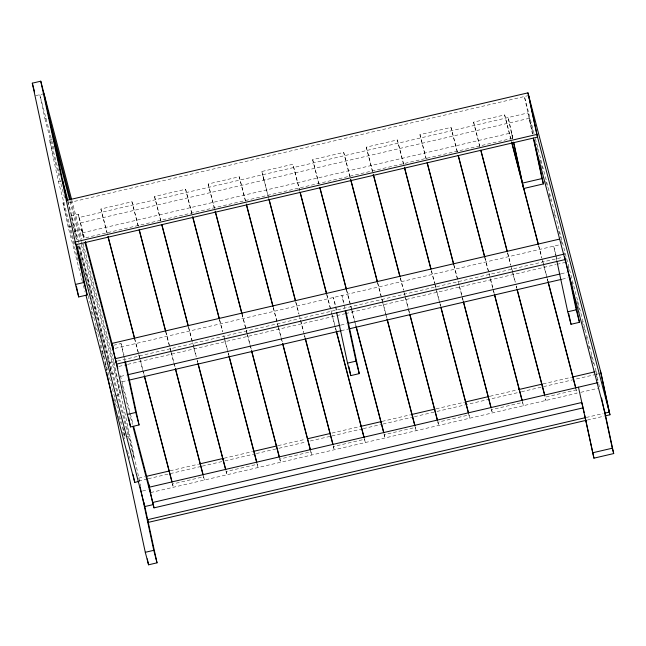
<?xml version="1.0" encoding="UTF-8"?>
<svg xmlns="http://www.w3.org/2000/svg" width="646" height="646" viewBox="0 0 646 646"><rect width="100%" height="100%" fill="white"/><g stroke="black" fill="none" stroke-linecap="round" stroke-linejoin="round"><path stroke-width="0.48" stroke-dasharray="3.23 2.42" d="M35.562 95.673L44.033 93.694M54.03 149.266L39.794 94.687L44.954 118.751L49.185 117.766M74.702 244.026L58.439 181.647L49.524 140.077L52.068 139.488M58.439 181.647L62.67 180.662M82.397 281.624L68.169 227.045L63.009 202.973L65.553 202.384M68.993 202.65L528.638 95.535M70.785 216.014L78.311 214.262L84.65 238.568M107.058 233.19L100.897 208.997L131.954 201.762L138.317 226.14M160.701 220.69L154.539 196.497L185.596 189.254L191.959 213.64M214.343 208.19L208.182 183.997L239.238 176.754L245.601 201.14M268.744 198.605L261.832 171.497L292.888 164.254L299.494 189.609M318.801 183.844L312.648 159.651L343.704 152.416L350.059 176.794M372.443 171.343L366.29 147.151L397.347 139.916L403.702 164.294M426.085 158.843L419.932 134.651L450.989 127.415L457.344 151.794M479.736 146.343L473.575 122.151L504.631 114.915L510.986 139.294M78.311 214.262L79.014 217.54L527.919 112.929L533.378 133.843M79.014 217.54L80.411 222.894L529.316 118.283L532.635 133.77M68.169 227.045L71.561 226.253M74.064 231.325L81.598 229.572L83.754 237.849M82.3 232.859L511.446 132.85L512.843 138.204L83.697 238.213L81.598 229.572M113.478 345.295L121.004 343.535L124.016 355.074M115.125 348.356L559.323 244.842M109.166 362.656L113.874 361.558L140.675 486.591M117.443 361.074L562.585 257.342M118.88 366.419L126.737 364.594M127.714 364.36L344.706 313.795M345.642 313.576L556.004 264.553M556.981 264.327L564.838 262.494M116.11 395.441L120.35 394.456L115.771 373.122L111.54 374.107L106.38 350.043L79.183 245.755M120.721 376.384L126.374 375.076M340.943 325.067L346.587 323.751M561.164 273.751L566.808 272.434M122.159 381.738L128.053 380.365M341.209 330.687L348.089 329.089M562.23 279.185L568.125 277.812M125.873 436.809L129.257 436.018L133.827 457.352L131.291 457.941M138.737 478.113L144.623 476.74M170.14 470.789L198.605 464.159M224.13 458.208L252.586 451.578M278.111 445.635L305.59 439.232M332.092 433.054L360.557 426.417M382.149 421.386L410.614 414.756M436.131 408.805L464.595 402.175M490.112 396.224L517.591 389.821M543.108 383.877L571.573 377.24M535.34 138.454L596.113 371.523L597.808 371.127M147.296 478.961L139.431 480.785L138.971 479.001M148.273 478.726L201.31 466.372M202.295 466.137L223.904 461.107M224.881 460.881L255.331 453.783M256.309 453.557L277.917 448.518M278.902 448.292L306.398 441.88M310.33 440.968L330.954 436.155M331.939 435.929L362.382 428.831M363.367 428.605L382.028 424.26M383.005 424.026L413.456 416.936M414.433 416.702L436.042 411.672M437.027 411.437L520.506 391.985M521.492 391.759L595.152 374.591M596.137 374.365L600.061 373.445M142.491 491.017L148.136 489.7M150.72 492.543L577.039 393.196L576.337 389.918L545.281 397.153L545.983 400.431L544.586 395.077M580.811 392.316L597.744 388.375M586.205 417.478L603.138 413.529M587.367 420.045L604.067 416.153M534.064 133.577L524.407 96.52L532.49 134.215M535.405 141.619L537.94 151.334M540.217 160.087L542.503 168.832M545.797 181.469L547.315 187.308M549.092 194.107L550.86 200.914M553.905 212.574L555.172 217.436M558.725 231.05L560.494 237.849M561.212 240.611L562.149 244.18M564.402 252.836L564.903 254.758M568.068 266.903L568.827 269.818M572.122 282.455L573.648 288.286M576.943 300.923L579.987 312.583M582.264 321.337L584.8 331.059M586.318 336.889L587.335 340.773M588.603 345.634L589.612 349.526M591.138 355.357L593.674 365.079M595.951 373.824L597.728 380.631M555.931 254.807L553.679 246.158L555.931 256.68M556.182 255.768L556.933 258.658M538.707 245.585L541.76 257.286M542.777 261.194L543.795 265.094M544.045 266.063L547.097 277.772M547.356 278.741L547.856 280.695M510.792 139.1L504.631 114.915M538.627 245.876L541.816 258.101M542.067 259.062L542.818 261.945M543.286 263.73L547 277.998M547.259 278.967L547.768 280.913M575.643 387.842L577.039 393.196M473.575 122.151L479.93 146.529M507.651 252.82L510.703 264.529M511.721 268.429L512.738 272.329M512.989 273.306L516.041 285.007M516.299 285.984L516.8 287.93M507.57 253.111L510.76 265.336M511.01 266.297L511.761 269.18M512.23 270.965L515.185 282.318M516.202 286.202L516.711 288.148M484.807 257.116L490.152 277.594M490.403 278.563L494.214 293.195M457.142 151.6L450.989 127.415M484.75 257.479L489.175 274.445M490.572 279.807L494.125 293.413M522 400.342L523.397 405.696L522.695 402.418L491.638 409.653L492.341 412.931L490.944 407.578M419.932 134.651L426.287 159.029M454.009 265.328L459.096 284.829M459.346 285.807L463.416 301.407M453.694 264.715L458.119 281.68M459.516 287.042L463.319 301.617M431.423 270.585L434.984 284.24M435.234 285.217L436.502 290.094M436.761 291.063L439.813 302.772M440.063 303.741L440.572 305.695M403.5 164.108L397.347 139.916M431.342 270.876L434.532 283.101M434.782 284.062L435.533 286.945M436.002 288.73L439.716 302.998M439.974 303.967L440.483 305.913M468.358 412.842L469.755 418.196L469.053 414.918L437.996 422.153L438.699 425.439L437.302 420.078M366.29 147.151L372.645 171.529M400.367 277.828L403.419 289.529M404.436 293.429L405.454 297.33M405.704 298.307L409.516 312.93M400.286 278.111L403.475 290.337M403.726 291.298L408.409 309.264M408.66 310.233L409.427 313.149M377.781 283.085L386.93 318.195M349.857 176.608L343.704 152.416M377.466 282.48L382.359 301.23M382.585 302.126L386.833 318.413M414.716 425.343L416.113 430.696L415.41 427.418L384.354 434.653L385.056 437.94L383.659 432.578M312.648 159.651L319.003 184.029M346.724 290.329L351.804 309.83M352.062 310.807L355.114 322.507M355.365 323.485L356.132 326.408M346.409 289.723L351.303 308.473M351.529 309.361L356.035 326.626M343.93 303.192L341.928 295.497L343.777 304.113M336.719 309.975L333.457 297.475L336.534 311.832M326.957 294.931L330.776 309.563M331.027 310.532L332.044 314.432M332.294 315.41L335.347 327.11M335.605 328.087L336.114 330.041M299.801 191.361L292.888 164.254M326.65 294.326L330.566 309.369M331.535 313.076L335.258 327.336M335.508 328.313L336.017 330.259M363.9 437.189L365.297 442.542L364.594 439.264L333.538 446.499L334.24 449.777L332.843 444.424M261.832 171.497L268.05 195.35M295.965 302.425L299.017 314.109M299.268 315.078L303.588 331.632M304.597 335.524L305.106 337.47M295.593 301.561L298.759 313.722M300.479 320.311L304.201 334.58M304.452 335.549L304.96 337.495M273.315 307.431L278.402 326.933M278.652 327.91L282.722 343.519M245.399 200.946L239.238 176.754M273.242 307.722L277.893 325.576M278.127 326.472L282.375 342.76M310.258 449.689L311.655 455.042L310.952 451.764L279.896 458.999L280.598 462.278L279.201 456.924M208.182 183.997L214.545 208.375M242.008 313.698L247.345 334.176M247.596 335.153L251.415 349.777M241.951 314.061L246.837 332.811M247.071 333.707L251.318 349.995M219.672 319.931L222.725 331.632M223.742 335.54L224.76 339.441M225.01 340.41L228.062 352.118M228.321 353.087L228.829 355.042M191.757 213.446L185.596 189.254M219.365 319.326L222.531 331.487M224.251 338.076L227.973 352.345M228.224 353.314L228.732 355.26M256.615 462.189L258.012 467.543L257.31 464.264L226.253 471.499L226.956 474.778L225.559 469.424M154.539 196.497L160.902 220.875M188.616 327.167L192.427 341.799M192.686 342.776L193.703 346.676M193.953 347.653L197.006 359.354M197.264 360.331L197.773 362.277M188.535 327.457L192.225 341.605M193.194 345.311L196.158 356.665M197.167 360.549L197.676 362.495M165.772 331.463L171.117 351.941M171.368 352.91L175.187 367.542M138.115 225.947L131.954 201.762M165.723 331.826L170.609 350.576M170.843 351.472L175.09 367.76M202.973 474.689L204.37 480.043L203.66 476.764L172.603 483.999L173.314 487.278L171.917 481.924M100.897 208.997L107.26 233.376M134.715 338.698L144.381 375.754M134.433 338.173L139.552 357.811M139.786 358.708L144.284 375.964M120.374 375.576L133.1 424.374M121.997 384.515L132.39 424.374M71.714 199.864L81.872 238.826M83.14 243.704L113.874 361.558M70.794 200.607L81.21 240.57M81.461 241.547L115.771 373.122M70.026 201.471L79.934 239.48M81.21 244.358L120.35 394.456M68.008 201.124L79.442 244.987M79.7 245.965L129.257 436.018M67.749 201.899L77.665 239.908M71.06 216.612L77.157 240.005M78.683 245.851L133.827 457.352M44.954 118.751L59.69 175.276M72.659 224.986L76.721 240.578M78.247 246.433L79.773 252.279M80.023 253.256L83.326 265.926M84.852 271.772L88.663 286.388M88.922 287.365L92.225 300.035M93.751 305.881L97.053 318.559M98.58 324.405L102.391 339.021M102.641 339.998L105.944 352.668M107.47 358.514L110.773 371.184M49.524 140.077L64.519 197.587M88.171 295.682L125.025 437.011L122.538 425.407M63.009 202.973L78.255 261.452M91.223 311.162L93 317.985M95.285 326.755L97.061 333.578M100.114 345.279L101.89 352.102M104.943 363.795L106.719 370.618M113.841 397.912L115.618 404.735M118.67 416.428L120.447 423.251M122.732 432.021L124.516 438.844M127.561 450.537L129.596 458.337M83.415 285.524L85.199 292.347M596.113 371.523L598.592 383.11M598.802 384.071L599.423 386.97M556.141 257.641L556.957 261.469M512.843 138.204L508.16 117.532L512.706 138.753M343.979 305.074L344.803 308.901M263.229 176.851L263.931 180.129M124.621 357.682L124.969 359.321M121.004 343.535L124.993 362.131M80.411 222.894L83.697 238.213M106.881 370.441L102.149 351.028L103.626 357.941"/><path stroke-width="0.97" d="M76.317 244.293L87.178 294.972L78.707 296.942L75.445 284.442L32.3 83.172L40.771 81.194L71.456 198.895M66.328 200.43L527.943 92.854L601.046 373.218L609.953 414.78L605.044 415.927M609.953 414.78L536.85 134.425L75.243 241.992L75.937 244.672L537.553 137.097L528.638 95.535M75.445 284.442L83.915 282.464L87.178 294.972M522.226 183.165L541.994 178.562L543.391 183.916L523.623 188.527L513.554 142.693M556.957 261.469L567.745 311.784L571.007 324.284L579.478 322.314L576.216 309.814L565.428 259.498L116.522 364.11L111.847 343.438L559.767 239.052M115.125 358.748L564.031 254.136M128.255 374.632L339.998 325.285M348.469 323.315L560.219 273.969M129.038 380.131L341.209 330.687M349.074 328.854L561.245 279.411M127.31 414.425L135.781 412.447L139.043 424.947L130.573 426.925L127.31 414.425L115.82 360.823M347.532 363.109L356.003 361.13L359.257 373.63L350.786 375.609L347.532 363.109L336.744 312.785M567.745 311.784L576.216 309.814M146.585 476.28L169.163 471.023M199.59 463.933L223.145 458.442M253.571 451.352L277.126 445.861M307.553 438.771L330.13 433.506M360.557 426.417L381.164 421.612M411.591 414.522L435.146 409.039M465.572 401.949L489.127 396.458M518.577 389.595L542.131 384.104M572.558 377.014L595.127 371.757M85.958 295.27L134.756 482.4L138.987 481.415M597.292 382.795L149.331 487.189L150.72 492.543L150.373 490.903M148.62 483.902L152.609 502.499L581.755 402.498L582.918 406.964M584.202 412.778L583.152 407.852L154.006 507.861L153.304 504.574L144.833 506.553L76.446 244.293M585.26 417.696L147.651 519.675L148.346 522.356L586.382 420.28M145.293 552.306L153.764 550.327L157.026 562.827L148.556 564.806L145.293 552.306L106.8 372.734M592.543 452.814L612.303 448.211L613.7 453.565L593.94 458.167L578.469 387.18M564.733 256.817L565.428 259.498M511.753 142.217L521.16 178.296M523.704 188.051L538.449 244.608M548.115 281.672L575.828 387.963M511.551 142.023L538.166 244.091M548.018 281.882L575.643 387.842M480.947 150.429L507.393 251.851M517.309 289.884L544.772 395.199M480.745 150.227L507.11 251.326M516.962 289.117L544.586 395.077M458.361 155.694L484.807 257.116M494.473 294.172L522.186 400.463M458.159 155.492L484.524 256.591M494.626 295.359L522 400.342M427.305 162.929L453.75 264.351M463.667 302.385L491.13 407.707M427.103 162.727L453.468 263.826M463.319 301.617L490.944 407.578M404.469 167.217L430.914 268.639M441.081 307.649L468.544 412.964M404.517 167.992L430.874 269.091M440.733 306.882L468.358 412.842M373.921 176.406L400.108 276.851M410.024 314.885L437.487 420.207M373.21 174.258L399.817 276.327M409.677 314.126L437.302 420.078M350.826 179.717L377.522 282.116M387.188 319.172L414.902 425.464M350.616 179.523L377.232 281.591M387.091 319.382L414.716 425.343M320.02 187.929L346.466 289.351M356.382 327.385L383.845 432.707M319.818 187.728L346.175 288.827M356.035 326.626L383.659 432.578M300.261 192.54L326.706 293.954M336.364 331.01L364.086 437.31M300.051 192.338L326.416 293.429M336.267 331.228L363.9 437.189M269.067 199.243L295.464 300.479M305.364 338.447L333.029 444.553M268.994 199.574L295.359 300.673M305.211 338.464L332.843 444.424M246.36 204.063L273.064 306.454M282.722 343.519L310.443 449.81M246.409 204.839L272.774 305.929M282.625 343.729L310.258 449.689M215.562 212.276L242.008 313.698M251.665 350.754L279.387 457.045M215.102 211.105L241.717 313.173M251.569 350.964L279.201 456.924M192.718 216.563L219.422 318.954M229.08 356.019L256.801 462.31M192.766 217.339L219.131 318.438M228.983 356.229L256.615 462.189M161.92 224.776L188.366 326.198M198.282 364.231L225.745 469.545M161.71 224.574L188.075 325.673M197.926 363.464L225.559 469.424M139.334 230.041L165.772 331.463M175.437 368.519L203.151 474.81M139.124 229.839L165.489 330.938M175.341 368.729L202.973 474.689M108.019 236.299L134.715 338.698M144.639 376.731L172.094 482.053M108.068 237.074L134.433 338.173M144.284 375.964L171.917 481.924M85.409 241.483L113.292 348.396M133.609 426.328L149.557 487.48M111.847 343.438L113.244 348.792L112.533 345.513M85.022 242.71L117.822 368.519M132.898 426.312L153.304 504.574M152.609 502.499L154.006 507.861M49.185 117.766L70.535 199.63M53.763 139.092L69.518 199.525M62.67 180.662L67.757 200.155M32.3 83.172L34.553 91.829M600.344 370.538L609.259 412.108L605.019 413.093L533.313 138.091L541.994 178.562M604.398 410.186L613.7 453.565M601.555 398.057L612.303 448.211M569.32 274.946L579.478 322.314M527.943 92.854L536.85 134.425M533.887 139.576L543.391 183.916M568.682 313.431L571.007 324.284M584.63 414.748L593.94 458.167M513.683 142.152L523.623 188.527M345.804 310.871L359.257 373.63M345.214 310.815L356.003 361.13M348.888 366.726L350.786 375.609M125.381 361.235L139.043 424.947M124.993 362.131L135.781 412.447M128.667 418.043L130.573 426.925M144.01 502.725L157.026 562.827M140.222 487.157L153.764 550.327M133.1 474.705L134.756 482.4M147.28 558.879L148.556 564.806M44.033 93.694L67.039 201.019M40.771 81.194L83.915 282.464M76.381 286.089L78.707 296.942"/></g></svg>
